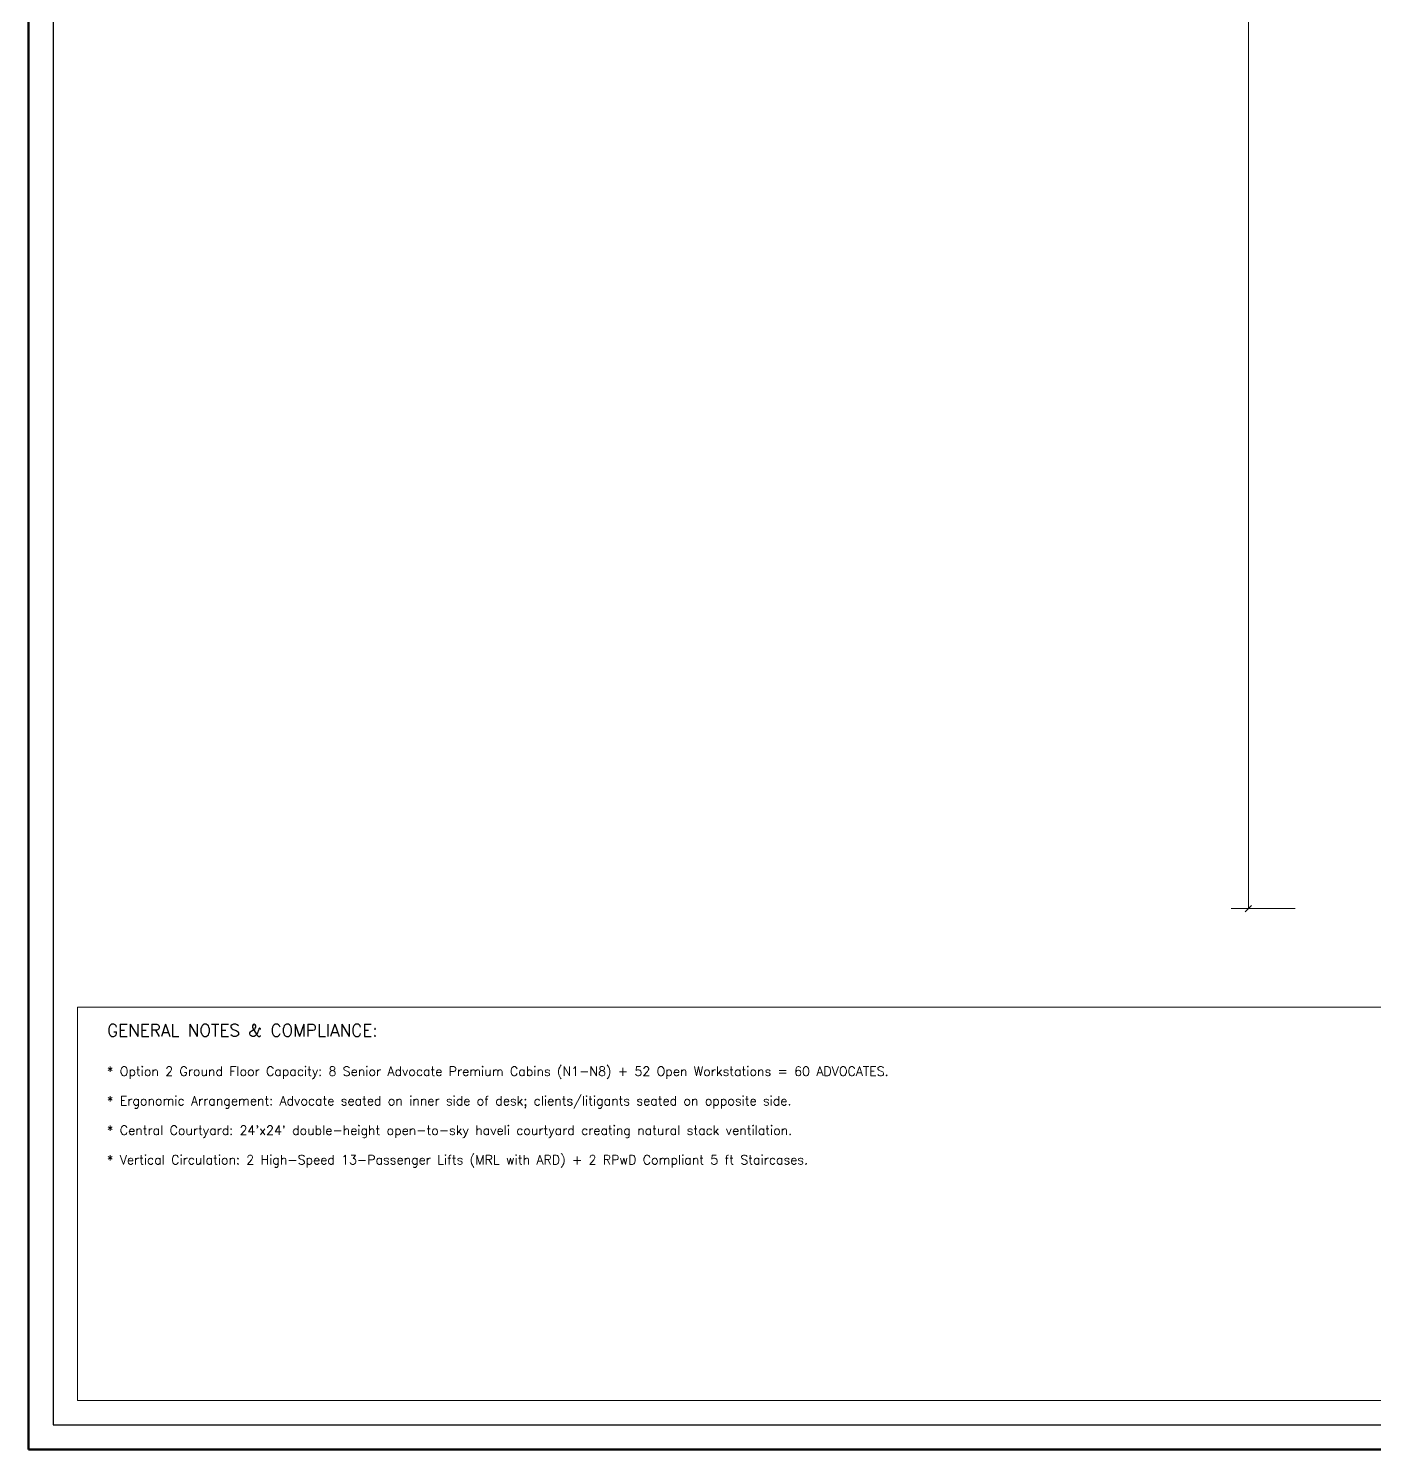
# Model space of a CAD drawing. Header units: inches. Extents: x 0 to 1800, y 0 to 1191.
# Drawn here: x 0 to 328.4, y 0 to 346.8 of the extents above; entities that cross this region are included whole.
import ezdxf

# ---------------------------------------------------------------- set-up
doc = ezdxf.new("R2010")
doc.units = ezdxf.units.IN
doc.header["$MEASUREMENT"] = 0
for name, color, linetype in [('A-DIM', 4, 'Continuous'), ('A-TEXT', 7, 'Continuous'), ('A-TEXT-TTL', 7, 'Continuous'), ('A-TTLB', 7, 'Continuous')]:
    doc.layers.add(name, color=color, linetype=linetype)
doc.styles.add('SIMPLEX', font='simplex.shx')

msp = doc.modelspace()

# ---------------------------------------------------------------- linework, layer by layer
at = {"layer": 'A-DIM', "lineweight": 18}
msp.add_line((297.6, 132), (297.6, 1020), dxfattribs=at)
at = {"layer": 'A-DIM', "lineweight": 13}
msp.add_line((309, 132), (293.4, 132), dxfattribs=at)
at = {"layer": 'A-DIM', "lineweight": 30}
msp.add_line((296.85, 131.25), (298.35, 132.75), dxfattribs=at)
at = {"layer": 'A-TTLB', "lineweight": 50}
for p, q in [((0, 1190.66), (0, 0)), ((0, 0), (1800, 0))]:
    msp.add_line(p, q, dxfattribs=at)
at = {"layer": 'A-TTLB', "lineweight": 25}
for p, q in [((6, 1184.66), (6, 6)), ((6, 6), (1794, 6))]:
    msp.add_line(p, q, dxfattribs=at)
at = {"layer": 'A-TTLB', "lineweight": 20}
for p, q in [((660, 108), (12, 108)), ((12, 108), (12, 12)), ((12, 12), (660, 12))]:
    msp.add_line(p, q, dxfattribs=at)

# ---------------------------------------------------------------- texts
at = {"layer": 'A-TEXT', "style": 'SIMPLEX'}
for s, p in [('* Option 2 Ground Floor Capacity: 8 Senior Advocate Premium Cabins (N1-N8) + 52 Open Workstations = 60 ADVOCATES.', (19.2, 91.2)), ('* Ergonomic Arrangement: Advocate seated on inner side of desk; clients/litigants seated on opposite side.', (19.2, 84)), ("* Central Courtyard: 24'x24' double-height open-to-sky haveli courtyard creating natural stack ventilation.", (19.2, 76.8)), ('* Vertical Circulation: 2 High-Speed 13-Passenger Lifts (MRL with ARD) + 2 RPwD Compliant 5 ft Staircases.', (19.2, 69.6))]:
    msp.add_text(s, height=2.25, dxfattribs=at).set_placement(p)
at = {"layer": 'A-TEXT-TTL', "style": 'SIMPLEX'}
msp.add_text('GENERAL NOTES & COMPLIANCE:', height=3, dxfattribs=at).set_placement((19.2, 100.8))

doc.saveas('drawing.dxf')
